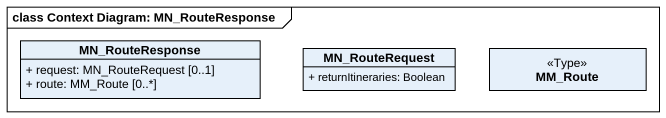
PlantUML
@startuml
mainframe class Context Diagram: MN_RouteResponse
hide circle
hide empty members
skinparam classAttributeIconSize 0
class MN_RouteResponse {
  + request: MN_RouteRequest [0..1]
  + route: MM_Route [0..*]
}
class MN_RouteRequest {
  + returnItineraries: Boolean
}
class MM_Route <<Type>>
@enduml
